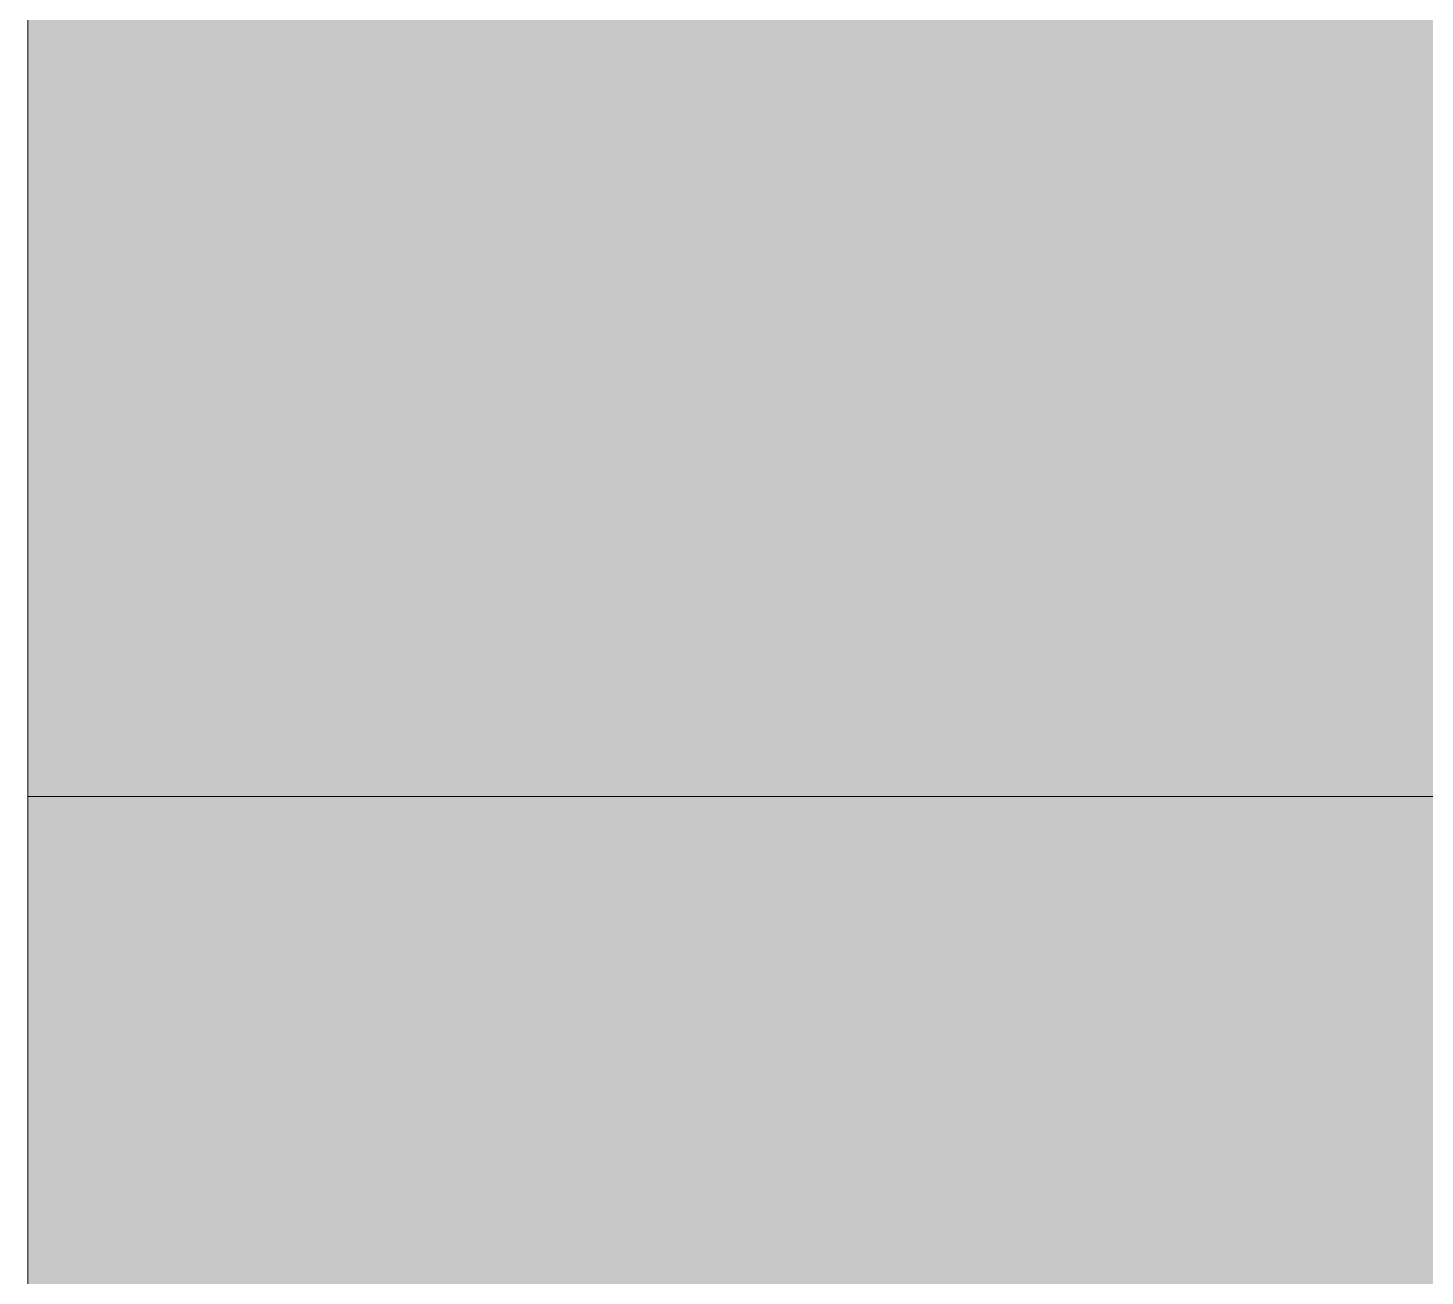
# Model space of a CAD drawing. Header units: centimetres. Extents: x 2 to 137806, y -77553 to 10.
# Drawn here: x 137401.814 to 137404.814, y -76335.956 to -76333.278 of the extents above; entities that cross this region are included whole.
import ezdxf

# ---------------------------------------------------------------- set-up
doc = ezdxf.new("R2010")
doc.units = ezdxf.units.CM
doc.header["$LTSCALE"] = 40
doc.header["$MEASUREMENT"] = 0
doc.layers.add('PDF4_Geometry', color=7, linetype='Continuous')
doc.layers.add('PDF4_Solid Fills', color=7, linetype='Continuous', true_color=0xffffff)

msp = doc.modelspace()

# ---------------------------------------------------------------- linework, layer by layer
at = {"layer": 'PDF4_Geometry', "lineweight": 5}
msp.add_lwpolyline([(137401.8144, -76325.2381), (137407.8142, -76325.2381), (137407.8142, -76489.7519), (137401.8144, -76489.7519)], close=True, dxfattribs=at)
at = {"layer": 'PDF4_Geometry', "color": 7, "lineweight": 5, "true_color": 0xeeeeee}
for points in [[(137401.8144, -76330.1279), (137401.8144, -76450.7425)], [(137401.8144, -76333.2753), (137401.8144, -76333.28)], [(137401.8144, -76333.28), (137401.8144, -76333.2846)], [(137401.8144, -76333.2846), (137401.8144, -76333.2893)], [(137401.8144, -76333.2893), (137401.8144, -76333.2937)], [(137401.8144, -76333.2937), (137401.8144, -76333.2984)], [(137401.8144, -76333.2984), (137401.8144, -76333.303)], [(137401.8144, -76333.303), (137401.8144, -76333.3077)], [(137401.8144, -76333.3077), (137401.8144, -76333.3123)], [(137401.8144, -76333.3123), (137401.8144, -76333.317)], [(137401.8144, -76333.317), (137401.8144, -76333.3216)], [(137401.8144, -76333.3216), (137401.8144, -76333.3263)], [(137401.8144, -76333.3263), (137401.8144, -76333.3309)], [(137401.8144, -76333.3309), (137401.8144, -76333.3354)], [(137401.8144, -76333.3354), (137401.8144, -76333.3401)], [(137401.8144, -76333.3401), (137401.8144, -76333.3447)], [(137401.8144, -76333.3447), (137401.8144, -76333.3494)], [(137401.8144, -76333.3494), (137401.8144, -76333.354)], [(137401.8144, -76333.354), (137401.8144, -76333.3587)], [(137401.8144, -76333.3587), (137401.8144, -76333.3633)], [(137401.8144, -76333.3633), (137401.8144, -76333.368)], [(137401.8144, -76333.368), (137401.8144, -76333.3726)], [(137401.8144, -76333.3726), (137401.8144, -76333.3773)], [(137401.8144, -76333.3773), (137401.8144, -76333.3819)], [(137401.8144, -76333.3819), (137401.8144, -76333.3868)], [(137401.8144, -76333.3868), (137401.8144, -76333.3914)], [(137401.8144, -76333.3914), (137401.8144, -76333.3961)], [(137401.8144, -76333.3961), (137401.8144, -76333.4007)], [(137401.8144, -76333.4007), (137401.8144, -76333.4054)], [(137401.8144, -76333.4054), (137401.8144, -76333.41)], [(137401.8144, -76333.41), (137401.8144, -76333.4147)], [(137401.8144, -76333.4147), (137401.8144, -76333.4193)], [(137401.8144, -76333.4193), (137401.8144, -76333.424)], [(137401.8144, -76333.424), (137401.8144, -76333.4288)], [(137401.8144, -76333.4288), (137401.8144, -76333.4334)], [(137401.8144, -76333.4334), (137401.8144, -76333.4381)], [(137401.8144, -76333.4381), (137401.8144, -76333.4427)], [(137401.8144, -76333.4427), (137401.8144, -76333.4476)], [(137401.8144, -76333.4476), (137401.8144, -76333.4522)], [(137401.8144, -76333.4522), (137401.8144, -76333.4569)], [(137401.8144, -76333.4569), (137401.8144, -76333.4615)], [(137401.8144, -76333.4615), (137401.8144, -76333.4664)], [(137401.8144, -76333.4664), (137401.8144, -76333.471)], [(137401.8144, -76333.471), (137401.8144, -76333.4757)], [(137401.8144, -76333.4757), (137401.8144, -76333.4805)], [(137401.8144, -76333.4805), (137401.8144, -76333.4852)], [(137401.8144, -76333.4852), (137401.8144, -76333.4898)], [(137401.8144, -76333.4898), (137401.8144, -76333.4946)], [(137401.8144, -76333.4946), (137401.8144, -76333.4993)], [(137401.8144, -76333.4993), (137401.8144, -76333.5039)], [(137401.8144, -76333.5039), (137401.8144, -76333.5088)], [(137401.8144, -76333.5088), (137401.8144, -76333.5134)], [(137401.8144, -76333.5134), (137401.8144, -76333.5183)], [(137401.8144, -76333.5183), (137401.8144, -76333.5229)], [(137401.8144, -76333.5229), (137401.8144, -76333.5276)], [(137401.8144, -76333.5276), (137401.8144, -76333.5324)], [(137401.8144, -76333.5324), (137401.8144, -76333.5371)], [(137401.8144, -76333.5371), (137401.8144, -76333.5419)], [(137401.8144, -76333.5419), (137401.8144, -76333.5465)], [(137401.8144, -76333.5465), (137401.8144, -76333.5514)], [(137401.8144, -76333.5514), (137401.8144, -76333.556)], [(137401.8144, -76333.556), (137401.8144, -76333.5609)], [(137401.8144, -76333.5609), (137401.8144, -76333.5657)], [(137401.8144, -76333.5657), (137401.8144, -76333.5704)], [(137401.8144, -76333.5704), (137401.8144, -76333.5752)], [(137401.8144, -76333.5752), (137401.8144, -76333.5799)], [(137401.8144, -76333.5799), (137401.8144, -76333.5847)], [(137401.8144, -76333.5847), (137401.8144, -76333.5895)], [(137401.8144, -76333.5895), (137401.8144, -76333.5942)], [(137401.8144, -76333.5942), (137401.8144, -76333.599)], [(137401.8144, -76333.599), (137401.8144, -76333.6038)], [(137401.8144, -76333.6038), (137401.8144, -76333.6085)], [(137401.8144, -76333.6085), (137401.8144, -76333.6133)], [(137401.8144, -76333.6133), (137401.8144, -76333.6182)], [(137401.8144, -76333.6182), (137401.8144, -76333.6228)], [(137401.8144, -76333.6228), (137401.8144, -76333.6277)], [(137401.8144, -76333.6277), (137401.8144, -76333.6325)], [(137401.8144, -76333.6325), (137401.8144, -76333.6371)], [(137401.8144, -76333.6371), (137401.8144, -76333.642)], [(137401.8144, -76333.642), (137401.8144, -76333.6468)], [(137401.8144, -76333.6468), (137401.8144, -76333.6517)], [(137401.8144, -76333.6517), (137401.8144, -76333.6565)], [(137401.8144, -76333.6565), (137401.8144, -76333.6611)], [(137401.8144, -76333.6611), (137401.8144, -76333.666)], [(137401.8144, -76333.666), (137401.8144, -76333.6708)], [(137401.8144, -76333.6708), (137401.8144, -76333.6757)], [(137401.8144, -76333.6757), (137401.8144, -76333.6805)], [(137401.8144, -76333.6805), (137401.8144, -76333.6853)], [(137401.8144, -76333.6853), (137401.8144, -76333.6902)], [(137401.8144, -76333.6902), (137401.8144, -76333.6948)], [(137401.8144, -76333.6948), (137401.8144, -76333.6998)], [(137401.8144, -76333.6998), (137401.8144, -76333.7045)], [(137401.8144, -76333.7045), (137401.8144, -76333.7093)], [(137401.8144, -76333.7093), (137401.8144, -76333.7142)], [(137401.8144, -76333.7142), (137401.8144, -76333.719)], [(137401.8144, -76333.719), (137401.8144, -76333.7238)], [(137401.8144, -76333.7238), (137401.8144, -76333.7287)], [(137401.8144, -76333.7287), (137401.8144, -76333.7335)], [(137401.8144, -76333.7335), (137401.8144, -76333.7383)], [(137401.8144, -76333.7383), (137401.8144, -76333.7432)], [(137401.8144, -76333.7432), (137401.8144, -76333.748)], [(137401.8144, -76333.748), (137401.8144, -76333.7529)], [(137401.8144, -76333.7529), (137401.8144, -76333.7577)], [(137401.8144, -76333.7577), (137401.8144, -76333.7627)], [(137401.8144, -76333.7627), (137401.8144, -76333.7676)], [(137401.8144, -76333.7676), (137401.8144, -76333.7724)], [(137401.8144, -76333.7724), (137401.8144, -76333.7772)], [(137401.8144, -76333.7772), (137401.8144, -76333.7821)], [(137401.8144, -76333.7821), (137401.8144, -76333.7869)], [(137401.8144, -76333.7869), (137401.8144, -76333.7917)], [(137401.8144, -76333.7917), (137401.8144, -76333.7968)], [(137401.8144, -76333.7968), (137401.8144, -76333.8016)], [(137401.8144, -76333.8016), (137401.8144, -76333.8064)], [(137401.8144, -76333.8064), (137401.8144, -76333.8113)], [(137401.8144, -76333.8113), (137401.8144, -76333.8161)], [(137401.8144, -76333.8161), (137401.8144, -76333.8211)], [(137401.8144, -76333.8211), (137401.8144, -76333.826)], [(137401.8144, -76333.826), (137401.8144, -76333.8308)], [(137401.8144, -76333.8308), (137401.8144, -76333.8356)], [(137401.8144, -76333.8356), (137401.8144, -76333.8407)], [(137401.8144, -76333.8407), (137401.8144, -76333.8455)], [(137401.8144, -76333.8455), (137401.8144, -76333.8503)], [(137401.8144, -76333.8503), (137401.8144, -76333.8554)], [(137401.8144, -76333.8554), (137401.8144, -76333.8602)], [(137401.8144, -76333.8602), (137401.8144, -76333.865)], [(137401.8144, -76333.865), (137401.8144, -76333.8701)], [(137401.8144, -76333.8701), (137401.8144, -76333.8749)], [(137401.8144, -76333.8749), (137401.8144, -76333.8797)], [(137401.8144, -76333.8797), (137401.8144, -76333.8848)], [(137401.8144, -76333.8848), (137401.8144, -76333.8896)], [(137401.8144, -76333.8896), (137401.8144, -76333.8946)], [(137401.8144, -76333.8946), (137401.8144, -76333.8994)], [(137401.8144, -76333.8994), (137401.8144, -76333.9045)], [(137401.8144, -76333.9045), (137401.8144, -76333.9093)], [(137401.8144, -76333.9093), (137401.8144, -76333.9143)], [(137401.8144, -76333.9143), (137401.8144, -76333.9192)], [(137401.8144, -76333.9192), (137401.8144, -76333.9242)], [(137401.8144, -76333.9242), (137401.8144, -76333.929)], [(137401.8144, -76333.929), (137401.8144, -76333.9341)], [(137401.8144, -76333.9341), (137401.8144, -76333.9389)], [(137401.8144, -76333.9389), (137401.8144, -76333.9439)], [(137401.8144, -76333.9439), (137401.8144, -76333.9487)], [(137401.8144, -76333.9487), (137401.8144, -76333.9538)], [(137401.8144, -76333.9538), (137401.8144, -76333.9586)], [(137401.8144, -76333.9586), (137401.8144, -76333.9636)], [(137401.8144, -76333.9636), (137401.8144, -76333.9687)], [(137401.8144, -76333.9687), (137401.8144, -76333.9735)], [(137401.8144, -76333.9735), (137401.8144, -76333.9785)], [(137401.8144, -76333.9785), (137401.8144, -76333.9835)], [(137401.8144, -76333.9835), (137401.8144, -76333.9884)], [(137401.8144, -76333.9884), (137401.8144, -76333.9934)], [(137401.8144, -76333.9934), (137401.8144, -76333.9984)], [(137401.8144, -76333.9984), (137401.8144, -76334.0034)], [(137401.8144, -76334.0034), (137401.8144, -76334.0083)], [(137401.8144, -76334.0083), (137401.8144, -76334.0133)], [(137401.8144, -76334.0133), (137401.8144, -76334.0183)], [(137401.8144, -76334.0183), (137401.8144, -76334.0232)], [(137401.8144, -76334.0232), (137401.8144, -76334.0282)], [(137401.8144, -76334.0282), (137401.8144, -76334.0332)], [(137401.8144, -76334.0332), (137401.8144, -76334.0382)], [(137401.8144, -76334.0382), (137401.8144, -76334.0432)], [(137401.8144, -76334.0432), (137401.8144, -76334.0483)], [(137401.8144, -76334.0483), (137401.8144, -76334.0531)], [(137401.8144, -76334.0531), (137401.8144, -76334.0581)], [(137401.8144, -76334.0581), (137401.8144, -76334.0632)], [(137401.8144, -76334.0632), (137401.8144, -76334.0682)], [(137401.8144, -76334.0682), (137401.8144, -76334.0732)], [(137401.8144, -76334.0732), (137401.8144, -76334.0782)], [(137401.8144, -76334.0782), (137401.8144, -76334.0832)], [(137401.8144, -76334.0832), (137401.8144, -76334.0883)], [(137401.8144, -76334.0883), (137401.8144, -76334.0933)], [(137401.8144, -76334.0933), (137401.8144, -76334.0983)], [(137401.8144, -76334.0983), (137401.8144, -76334.1033)], [(137401.8144, -76334.1033), (137401.8144, -76334.1084)], [(137401.8144, -76334.1084), (137401.8144, -76334.1132)], [(137401.8144, -76334.1132), (137401.8144, -76334.1184)], [(137401.8144, -76334.1184), (137401.8144, -76334.1234)], [(137401.8144, -76334.1234), (137401.8144, -76334.1285)], [(137401.8144, -76334.1285), (137401.8144, -76334.1335)], [(137401.8144, -76334.1335), (137401.8144, -76334.1385)], [(137401.8144, -76334.1385), (137401.8144, -76334.1435)], [(137401.8144, -76334.1435), (137401.8144, -76334.1485)], [(137401.8144, -76334.1485), (137401.8144, -76334.1536)], [(137401.8144, -76334.1536), (137401.8144, -76334.1586)], [(137401.8144, -76334.1586), (137401.8144, -76334.1636)], [(137401.8144, -76334.1636), (137401.8144, -76334.1686)], [(137401.8144, -76334.1686), (137401.8144, -76334.1738)], [(137401.8144, -76334.1738), (137401.8144, -76334.1789)], [(137401.8144, -76334.1789), (137401.8144, -76334.1839)], [(137401.8144, -76334.1839), (137401.8144, -76334.1889)], [(137401.8144, -76334.1889), (137401.8144, -76334.1939)], [(137401.8144, -76334.1939), (137401.8144, -76334.1991)], [(137401.8144, -76334.1991), (137401.8144, -76334.2042)], [(137401.8144, -76334.2042), (137401.8144, -76334.2092)], [(137401.8144, -76334.2092), (137401.8144, -76334.2142)], [(137401.8144, -76334.2142), (137401.8144, -76334.2192)], [(137401.8144, -76334.2192), (137401.8144, -76334.2244)], [(137401.8144, -76334.2244), (137401.8144, -76334.2295)], [(137401.8144, -76334.2295), (137401.8144, -76334.2345)], [(137401.8144, -76334.2345), (137401.8144, -76334.2397)], [(137401.8144, -76334.2397), (137401.8144, -76334.2447)], [(137401.8144, -76334.2447), (137401.8144, -76334.2497)], [(137401.8144, -76334.2497), (137401.8144, -76334.255)], [(137401.8144, -76334.255), (137401.8144, -76334.26)], [(137401.8144, -76334.26), (137401.8144, -76334.2652)], [(137401.8144, -76334.2652), (137401.8144, -76334.2702)], [(137401.8144, -76334.2702), (137401.8144, -76334.2752)], [(137401.8144, -76334.2752), (137401.8144, -76334.2804)], [(137401.8144, -76334.2804), (137401.8144, -76334.2855)], [(137401.8144, -76334.2855), (137401.8144, -76334.2907)], [(137401.8144, -76334.2907), (137401.8144, -76334.2957)], [(137401.8144, -76334.2957), (137401.8144, -76334.3009)], [(137401.8144, -76334.3009), (137401.8144, -76334.3059)], [(137401.8144, -76334.3059), (137401.8144, -76334.3111)], [(137401.8144, -76334.3111), (137401.8144, -76334.3162)], [(137401.8144, -76334.3162), (137401.8144, -76334.3214)], [(137401.8144, -76334.3214), (137401.8144, -76334.3264)], [(137401.8144, -76334.3264), (137401.8144, -76334.3316)], [(137401.8144, -76334.3316), (137401.8144, -76334.3366)], [(137401.8144, -76334.3366), (137401.8144, -76334.3418)], [(137401.8144, -76334.3418), (137401.8144, -76334.3469)], [(137401.8144, -76334.3469), (137401.8144, -76334.3521)], [(137401.8144, -76334.3521), (137401.8144, -76334.3573)], [(137401.8144, -76334.3573), (137401.8144, -76334.3623)], [(137401.8144, -76334.3623), (137401.8144, -76334.3675)], [(137401.8144, -76334.3675), (137401.8144, -76334.3727)], [(137401.8144, -76334.3727), (137401.8144, -76334.3777)], [(137401.8144, -76334.3777), (137401.8144, -76334.3829)], [(137401.8144, -76334.3829), (137401.8144, -76334.3882)], [(137401.8144, -76334.3882), (137401.8144, -76334.3932)], [(137401.8144, -76334.3932), (137401.8144, -76334.3984)], [(137401.8144, -76334.3984), (137401.8144, -76334.4036)], [(137401.8144, -76334.4036), (137401.8144, -76334.4088)], [(137401.8144, -76334.4088), (137401.8144, -76334.4138)], [(137401.8144, -76334.4138), (137401.8144, -76334.419)], [(137401.8144, -76334.419), (137401.8144, -76334.4242)], [(137401.8144, -76334.4242), (137401.8144, -76334.4294)], [(137401.8144, -76334.4294), (137401.8144, -76334.4347)], [(137401.8144, -76334.4347), (137401.8144, -76334.4397)], [(137401.8144, -76334.4397), (137401.8144, -76334.4449)], [(137401.8144, -76334.4449), (137401.8144, -76334.4501)], [(137401.8144, -76334.4501), (137401.8144, -76334.4553)], [(137401.8144, -76334.4553), (137401.8144, -76334.4605)], [(137401.8144, -76334.4605), (137401.8144, -76334.4655)], [(137401.8144, -76334.4655), (137401.8144, -76334.4707)], [(137401.8144, -76334.4707), (137401.8144, -76334.476)], [(137401.8144, -76334.476), (137401.8144, -76334.4812)], [(137401.8144, -76334.4812), (137401.8144, -76334.4864)], [(137401.8144, -76334.4864), (137401.8144, -76334.4916)], [(137401.8144, -76334.4916), (137401.8144, -76334.4968)], [(137401.8144, -76334.4968), (137401.8144, -76334.502)], [(137401.8144, -76334.502), (137401.8144, -76334.5072)], [(137401.8144, -76334.5072), (137401.8144, -76334.5124)], [(137401.8144, -76334.5124), (137401.8144, -76334.5176)], [(137401.8144, -76334.5176), (137401.8144, -76334.5228)], [(137401.8144, -76334.5228), (137401.8144, -76334.528)], [(137401.8144, -76334.528), (137401.8144, -76334.5333)], [(137401.8144, -76334.5333), (137401.8144, -76334.5385)], [(137401.8144, -76334.5385), (137401.8144, -76334.5437)], [(137401.8144, -76334.5437), (137401.8144, -76334.5487)], [(137401.8144, -76334.5487), (137401.8144, -76334.5541)], [(137401.8144, -76334.5541), (137401.8144, -76334.5593)], [(137401.8144, -76334.5593), (137401.8144, -76334.5645)], [(137401.8144, -76334.5645), (137401.8144, -76334.5697)], [(137401.8144, -76334.5697), (137401.8144, -76334.5749)], [(137401.8144, -76334.5749), (137401.8144, -76334.5801)], [(137401.8144, -76334.5801), (137401.8144, -76334.5853)], [(137401.8144, -76334.5853), (137401.8144, -76334.5906)], [(137401.8144, -76334.5906), (137401.8144, -76334.5958)], [(137401.8144, -76334.5958), (137401.8144, -76334.601)], [(137401.8144, -76334.601), (137401.8144, -76334.6062)], [(137401.8144, -76334.6062), (137401.8144, -76334.6114)], [(137401.8144, -76334.6114), (137401.8144, -76334.6166)], [(137401.8144, -76334.6166), (137401.8144, -76334.622)], [(137401.8144, -76334.622), (137401.8144, -76334.6272)], [(137401.8144, -76334.6272), (137401.8144, -76334.6324)], [(137401.8144, -76334.6324), (137401.8144, -76334.6376)], [(137401.8144, -76334.6376), (137401.8144, -76334.6428)], [(137401.8144, -76334.6428), (137401.8144, -76334.6482)], [(137401.8144, -76334.6482), (137401.8144, -76334.6534)], [(137401.8144, -76334.6534), (137401.8144, -76334.6586)], [(137401.8144, -76334.6586), (137401.8144, -76334.6638)], [(137401.8144, -76334.6638), (137401.8144, -76334.6691)], [(137401.8144, -76334.6691), (137401.8144, -76334.6745)], [(137401.8144, -76334.6745), (137401.8144, -76334.6797)], [(137401.8144, -76334.6797), (137401.8144, -76334.6849)], [(137401.8144, -76334.6849), (137401.8144, -76334.6901)], [(137401.8144, -76334.6901), (137401.8144, -76334.6955)], [(137401.8144, -76334.6955), (137401.8144, -76334.7007)], [(137401.8144, -76334.7007), (137401.8144, -76334.7059)], [(137401.8144, -76334.7059), (137401.8144, -76334.7113)], [(137401.8144, -76334.7113), (137401.8144, -76334.7165)], [(137401.8144, -76334.7165), (137401.8144, -76334.7217)], [(137401.8144, -76334.7217), (137401.8144, -76334.7271)], [(137401.8144, -76334.7271), (137401.8144, -76334.7323)], [(137401.8144, -76334.7323), (137401.8144, -76334.7375)], [(137401.8144, -76334.7375), (137401.8144, -76334.7429)], [(137401.8144, -76334.7429), (137401.8144, -76334.7481)], [(137401.8144, -76334.7481), (137401.8144, -76334.7533)], [(137401.8144, -76334.7533), (137401.8144, -76334.7587)], [(137401.8144, -76334.7587), (137401.8144, -76334.7639)], [(137401.8144, -76334.7639), (137401.8144, -76334.7693)], [(137401.8144, -76334.7693), (137401.8144, -76334.7745)], [(137401.8144, -76334.7745), (137401.8144, -76334.7799)], [(137401.8144, -76334.7799), (137401.8144, -76334.7851)], [(137401.8144, -76334.7851), (137401.8144, -76334.7905)], [(137401.8144, -76334.7905), (137401.8144, -76334.7957)], [(137401.8144, -76334.7957), (137401.8144, -76334.8011)], [(137401.8144, -76334.8011), (137401.8144, -76334.8063)], [(137401.8144, -76334.8063), (137401.8144, -76334.8116)], [(137401.8144, -76334.8116), (137401.8144, -76334.8169)], [(137401.8144, -76334.8169), (137401.8144, -76334.8222)], [(137401.8144, -76334.8222), (137401.8144, -76334.8276)], [(137401.8144, -76334.8276), (137401.8144, -76334.8329)], [(137401.8144, -76334.8329), (137401.8144, -76334.8382)], [(137401.8144, -76334.8382), (137401.8144, -76334.8436)], [(137401.8144, -76334.8436), (137401.8144, -76334.8488)], [(137401.8144, -76334.8488), (137401.8144, -76334.8542)], [(137401.8144, -76334.8542), (137401.8144, -76334.8594)], [(137401.8144, -76334.8594), (137401.8144, -76334.8648)], [(137401.8144, -76334.8648), (137401.8144, -76334.87)], [(137401.8144, -76334.87), (137401.8144, -76334.8754)], [(137401.8144, -76334.8754), (137401.8144, -76334.8808)], [(137401.8144, -76334.8808), (137401.8144, -76334.886)], [(137401.8144, -76334.886), (137401.8144, -76334.8914)], [(137401.8144, -76334.8914), (137401.8144, -76334.8968)], [(137401.8144, -76334.8968), (137401.8144, -76334.902)], [(137401.8144, -76334.902), (137401.8144, -76334.9074)], [(137401.8144, -76334.9074), (137401.8144, -76334.9128)], [(137401.8144, -76334.9128), (137401.8144, -76334.918)], [(137401.8144, -76334.918), (137401.8144, -76334.9234)], [(137401.8144, -76334.9234), (137401.8144, -76334.9288)], [(137407.8142, -76334.9269), (137401.8144, -76334.9269)], [(137401.8144, -76334.9288), (137401.8144, -76334.9341)], [(137401.8144, -76334.9341), (137401.8144, -76334.9394)], [(137401.8144, -76334.9394), (137401.8144, -76334.9448)], [(137401.8144, -76334.9448), (137401.8144, -76334.9501)], [(137401.8144, -76334.9501), (137401.8144, -76334.9555)], [(137401.8144, -76334.9555), (137401.8144, -76334.9607)], [(137401.8144, -76334.9607), (137401.8144, -76334.9661)], [(137401.8144, -76334.9661), (137401.8144, -76334.9715)], [(137401.8144, -76334.9715), (137401.8144, -76334.9769)], [(137401.8144, -76334.9769), (137401.8144, -76334.9821)], [(137401.8144, -76334.9821), (137401.8144, -76334.9875)], [(137401.8144, -76334.9875), (137401.8144, -76334.9929)], [(137401.8144, -76334.9929), (137401.8144, -76334.9983)], [(137401.8144, -76334.9983), (137401.8144, -76335.0037)], [(137401.8144, -76335.0037), (137401.8144, -76335.0091)], [(137401.8144, -76335.0091), (137401.8144, -76335.0143)], [(137401.8144, -76335.0143), (137401.8144, -76335.0197)], [(137401.8144, -76335.0197), (137401.8144, -76335.0251)], [(137401.8144, -76335.0251), (137401.8144, -76335.0305)], [(137401.8144, -76335.0305), (137401.8144, -76335.0359)], [(137401.8144, -76335.0359), (137401.8144, -76335.0413)], [(137401.8144, -76335.0413), (137401.8144, -76335.0467)], [(137401.8144, -76335.0467), (137401.8144, -76335.0521)], [(137401.8144, -76335.0521), (137401.8144, -76335.0575)], [(137401.8144, -76335.0575), (137401.8144, -76335.0629)], [(137401.8144, -76335.0629), (137401.8144, -76335.0683)], [(137401.8144, -76335.0683), (137401.8144, -76335.0737)], [(137401.8144, -76335.0737), (137401.8144, -76335.0791)], [(137401.8144, -76335.0791), (137401.8144, -76335.0845)], [(137401.8144, -76335.0845), (137401.8144, -76335.0899)], [(137401.8144, -76335.0899), (137401.8144, -76335.0952)], [(137401.8144, -76335.0952), (137401.8144, -76335.1006)], [(137401.8144, -76335.1006), (137401.8144, -76335.106)], [(137401.8144, -76335.106), (137401.8144, -76335.1114)], [(137401.8144, -76335.1114), (137401.8144, -76335.1168)], [(137401.8144, -76335.1168), (137401.8144, -76335.1222)], [(137401.8144, -76335.1222), (137401.8144, -76335.1276)], [(137401.8144, -76335.1276), (137401.8144, -76335.133)], [(137401.8144, -76335.133), (137401.8144, -76335.1384)], [(137401.8144, -76335.1384), (137401.8144, -76335.1438)], [(137401.8144, -76335.1438), (137401.8144, -76335.1492)], [(137401.8144, -76335.1492), (137401.8144, -76335.1546)], [(137401.8144, -76335.1546), (137401.8144, -76335.1602)], [(137401.8144, -76335.1602), (137401.8144, -76335.1656)], [(137401.8144, -76335.1656), (137401.8144, -76335.171)], [(137401.8144, -76335.171), (137401.8144, -76335.1764)], [(137401.8144, -76335.1764), (137401.8144, -76335.1818)], [(137401.8144, -76335.1818), (137401.8144, -76335.1871)], [(137401.8144, -76335.1871), (137401.8144, -76335.1927)], [(137401.8144, -76335.1927), (137401.8144, -76335.1981)], [(137401.8144, -76335.1981), (137401.8144, -76335.2035)], [(137401.8144, -76335.2035), (137401.8144, -76335.2089)], [(137401.8144, -76335.2089), (137401.8144, -76335.2143)], [(137401.8144, -76335.2143), (137401.8144, -76335.2199)], [(137401.8144, -76335.2199), (137401.8144, -76335.2253)], [(137401.8144, -76335.2253), (137401.8144, -76335.2307)], [(137401.8144, -76335.2307), (137401.8144, -76335.2361)], [(137401.8144, -76335.2361), (137401.8144, -76335.2417)], [(137401.8144, -76335.2417), (137401.8144, -76335.247)], [(137401.8144, -76335.247), (137401.8144, -76335.2524)], [(137401.8144, -76335.2524), (137401.8144, -76335.2578)], [(137401.8144, -76335.2578), (137401.8144, -76335.2634)], [(137401.8144, -76335.2634), (137401.8144, -76335.2688)], [(137401.8144, -76335.2688), (137401.8144, -76335.2742)], [(137401.8144, -76335.2742), (137401.8144, -76335.2798)], [(137401.8144, -76335.2798), (137401.8144, -76335.2852)], [(137401.8144, -76335.2852), (137401.8144, -76335.2906)], [(137401.8144, -76335.2906), (137401.8144, -76335.2962)], [(137401.8144, -76335.2962), (137401.8144, -76335.3016)], [(137401.8144, -76335.3016), (137401.8144, -76335.3071)], [(137401.8144, -76335.3071), (137401.8144, -76335.3125)], [(137401.8144, -76335.3125), (137401.8144, -76335.3179)], [(137401.8144, -76335.3179), (137401.8144, -76335.3235)], [(137401.8144, -76335.3235), (137401.8144, -76335.3289)], [(137401.8144, -76335.3289), (137401.8144, -76335.3345)], [(137401.8144, -76335.3345), (137401.8144, -76335.3399)], [(137401.8144, -76335.3399), (137401.8144, -76335.3455)], [(137401.8144, -76335.3455), (137401.8144, -76335.3509)], [(137401.8144, -76335.3509), (137401.8144, -76335.3564)], [(137401.8144, -76335.3564), (137401.8144, -76335.3618)], [(137401.8144, -76335.3618), (137401.8144, -76335.3674)], [(137401.8144, -76335.3674), (137401.8144, -76335.3728)], [(137401.8144, -76335.3728), (137401.8144, -76335.3782)], [(137401.8144, -76335.3782), (137401.8144, -76335.3838)], [(137401.8144, -76335.3838), (137401.8144, -76335.3894)], [(137401.8144, -76335.3894), (137401.8144, -76335.3948)], [(137401.8144, -76335.3948), (137401.8144, -76335.4003)], [(137401.8144, -76335.4003), (137401.8144, -76335.4057)], [(137401.8144, -76335.4057), (137401.8144, -76335.4113)], [(137401.8144, -76335.4113), (137401.8144, -76335.4167)], [(137401.8144, -76335.4167), (137401.8144, -76335.4223)], [(137401.8144, -76335.4223), (137401.8144, -76335.4279)], [(137401.8144, -76335.4279), (137401.8144, -76335.4333)], [(137401.8144, -76335.4333), (137401.8144, -76335.4388)], [(137401.8144, -76335.4388), (137401.8144, -76335.4444)], [(137401.8144, -76335.4444), (137401.8144, -76335.4498)], [(137401.8144, -76335.4498), (137401.8144, -76335.4554)], [(137401.8144, -76335.4554), (137401.8144, -76335.461)], [(137401.8144, -76335.461), (137401.8144, -76335.4664)], [(137401.8144, -76335.4664), (137401.8144, -76335.472)], [(137401.8144, -76335.472), (137401.8144, -76335.4774)], [(137401.8144, -76335.4774), (137401.8144, -76335.4829)], [(137401.8144, -76335.4829), (137401.8144, -76335.4885)], [(137401.8144, -76335.4885), (137401.8144, -76335.4941)], [(137401.8144, -76335.4941), (137401.8144, -76335.4995)], [(137401.8144, -76335.4995), (137401.8144, -76335.5051)], [(137401.8144, -76335.5051), (137401.8144, -76335.5107)], [(137401.8144, -76335.5107), (137401.8144, -76335.5162)], [(137401.8144, -76335.5162), (137401.8144, -76335.5216)], [(137401.8144, -76335.5216), (137401.8144, -76335.5272)], [(137401.8144, -76335.5272), (137401.8144, -76335.5328)], [(137401.8144, -76335.5328), (137401.8144, -76335.5384)], [(137401.8144, -76335.5384), (137401.8144, -76335.5438)], [(137401.8144, -76335.5438), (137401.8144, -76335.5493)], [(137401.8144, -76335.5493), (137401.8144, -76335.5549)], [(137401.8144, -76335.5549), (137401.8144, -76335.5605)], [(137401.8144, -76335.5605), (137401.8144, -76335.5661)], [(137401.8144, -76335.5661), (137401.8144, -76335.5717)], [(137401.8144, -76335.5717), (137401.8144, -76335.5773)], [(137401.8144, -76335.5773), (137401.8144, -76335.5826)], [(137401.8144, -76335.5826), (137401.8144, -76335.5882)], [(137401.8144, -76335.5882), (137401.8144, -76335.5938)], [(137401.8144, -76335.5938), (137401.8144, -76335.5994)], [(137401.8144, -76335.5994), (137401.8144, -76335.605)], [(137401.8144, -76335.605), (137401.8144, -76335.6106)], [(137401.8144, -76335.6106), (137401.8144, -76335.6161)], [(137401.8144, -76335.6161), (137401.8144, -76335.6217)], [(137401.8144, -76335.6217), (137401.8144, -76335.6273)], [(137401.8144, -76335.6273), (137401.8144, -76335.6329)], [(137401.8144, -76335.6329), (137401.8144, -76335.6385)], [(137401.8144, -76335.6385), (137401.8144, -76335.644)], [(137401.8144, -76335.644), (137401.8144, -76335.6496)], [(137401.8144, -76335.6496), (137401.8144, -76335.6552)], [(137401.8144, -76335.6552), (137401.8144, -76335.6608)], [(137401.8144, -76335.6608), (137401.8144, -76335.6664)], [(137401.8144, -76335.6664), (137401.8144, -76335.6719)], [(137401.8144, -76335.6719), (137401.8144, -76335.6775)], [(137401.8144, -76335.6775), (137401.8144, -76335.6831)], [(137401.8144, -76335.6831), (137401.8144, -76335.6887)], [(137401.8144, -76335.6887), (137401.8144, -76335.6943)], [(137401.8144, -76335.6943), (137401.8144, -76335.6998)], [(137401.8144, -76335.6998), (137401.8144, -76335.7054)], [(137401.8144, -76335.7054), (137401.8144, -76335.711)], [(137401.8144, -76335.711), (137401.8144, -76335.7166)], [(137401.8144, -76335.7166), (137401.8144, -76335.7222)], [(137401.8144, -76335.7222), (137401.8144, -76335.7279)], [(137401.8144, -76335.7279), (137401.8144, -76335.7335)], [(137401.8144, -76335.7335), (137401.8144, -76335.7391)], [(137401.8144, -76335.7391), (137401.8144, -76335.7447)], [(137401.8144, -76335.7447), (137401.8144, -76335.7503)], [(137401.8144, -76335.7503), (137401.8144, -76335.7558)], [(137401.8144, -76335.7558), (137401.8144, -76335.7616)], [(137401.8144, -76335.7616), (137401.8144, -76335.7672)], [(137401.8144, -76335.7672), (137401.8144, -76335.7728)], [(137401.8144, -76335.7728), (137401.8144, -76335.7783)], [(137401.8144, -76335.7783), (137401.8144, -76335.7839)], [(137401.8144, -76335.7839), (137401.8144, -76335.7897)], [(137401.8144, -76335.7897), (137401.8144, -76335.7953)], [(137401.8144, -76335.7953), (137401.8144, -76335.8009)], [(137401.8144, -76335.8009), (137401.8144, -76335.8064)], [(137401.8144, -76335.8064), (137401.8144, -76335.8122)], [(137401.8144, -76335.8122), (137401.8144, -76335.8178)], [(137401.8144, -76335.8178), (137401.8144, -76335.8234)], [(137401.8144, -76335.8234), (137401.8144, -76335.829)], [(137401.8144, -76335.829), (137401.8144, -76335.8347)], [(137401.8144, -76335.8347), (137401.8144, -76335.8403)], [(137401.8144, -76335.8403), (137401.8144, -76335.8459)], [(137401.8144, -76335.8459), (137401.8144, -76335.8516)], [(137401.8144, -76335.8516), (137401.8144, -76335.8572)], [(137401.8144, -76335.8572), (137401.8144, -76335.8628)], [(137401.8144, -76335.8628), (137401.8144, -76335.8686)], [(137401.8144, -76335.8686), (137401.8144, -76335.8742)], [(137401.8144, -76335.8742), (137401.8144, -76335.8797)], [(137401.8144, -76335.8797), (137401.8144, -76335.8855)], [(137401.8144, -76335.8855), (137401.8144, -76335.8911)], [(137401.8144, -76335.8911), (137401.8144, -76335.8967)], [(137401.8144, -76335.8967), (137401.8144, -76335.9024)], [(137401.8144, -76335.9024), (137401.8144, -76335.908)], [(137401.8144, -76335.908), (137401.8144, -76335.9138)], [(137401.8144, -76335.9138), (137401.8144, -76335.9194)], [(137401.8144, -76335.9194), (137401.8144, -76335.9249)], [(137401.8144, -76335.9249), (137401.8144, -76335.9307)], [(137401.8144, -76335.9307), (137401.8144, -76335.9363)], [(137401.8144, -76335.9363), (137401.8144, -76335.9419)], [(137401.8144, -76335.9419), (137401.8144, -76335.9476)], [(137401.8144, -76335.9476), (137401.8144, -76335.9532)], [(137401.8144, -76335.9532), (137401.8144, -76335.959)]]:
    msp.add_lwpolyline(points, dxfattribs=at)
at = {"layer": 'PDF4_Solid Fills', "color": 250, "lineweight": 5, "true_color": 0x282828}
msp.add_solid([(137401.8144, -76325.2381), (137407.8142, -76325.2381), (137401.8144, -76489.7519), (137407.8142, -76489.7519)], dxfattribs=at)

doc.saveas('drawing.dxf')
